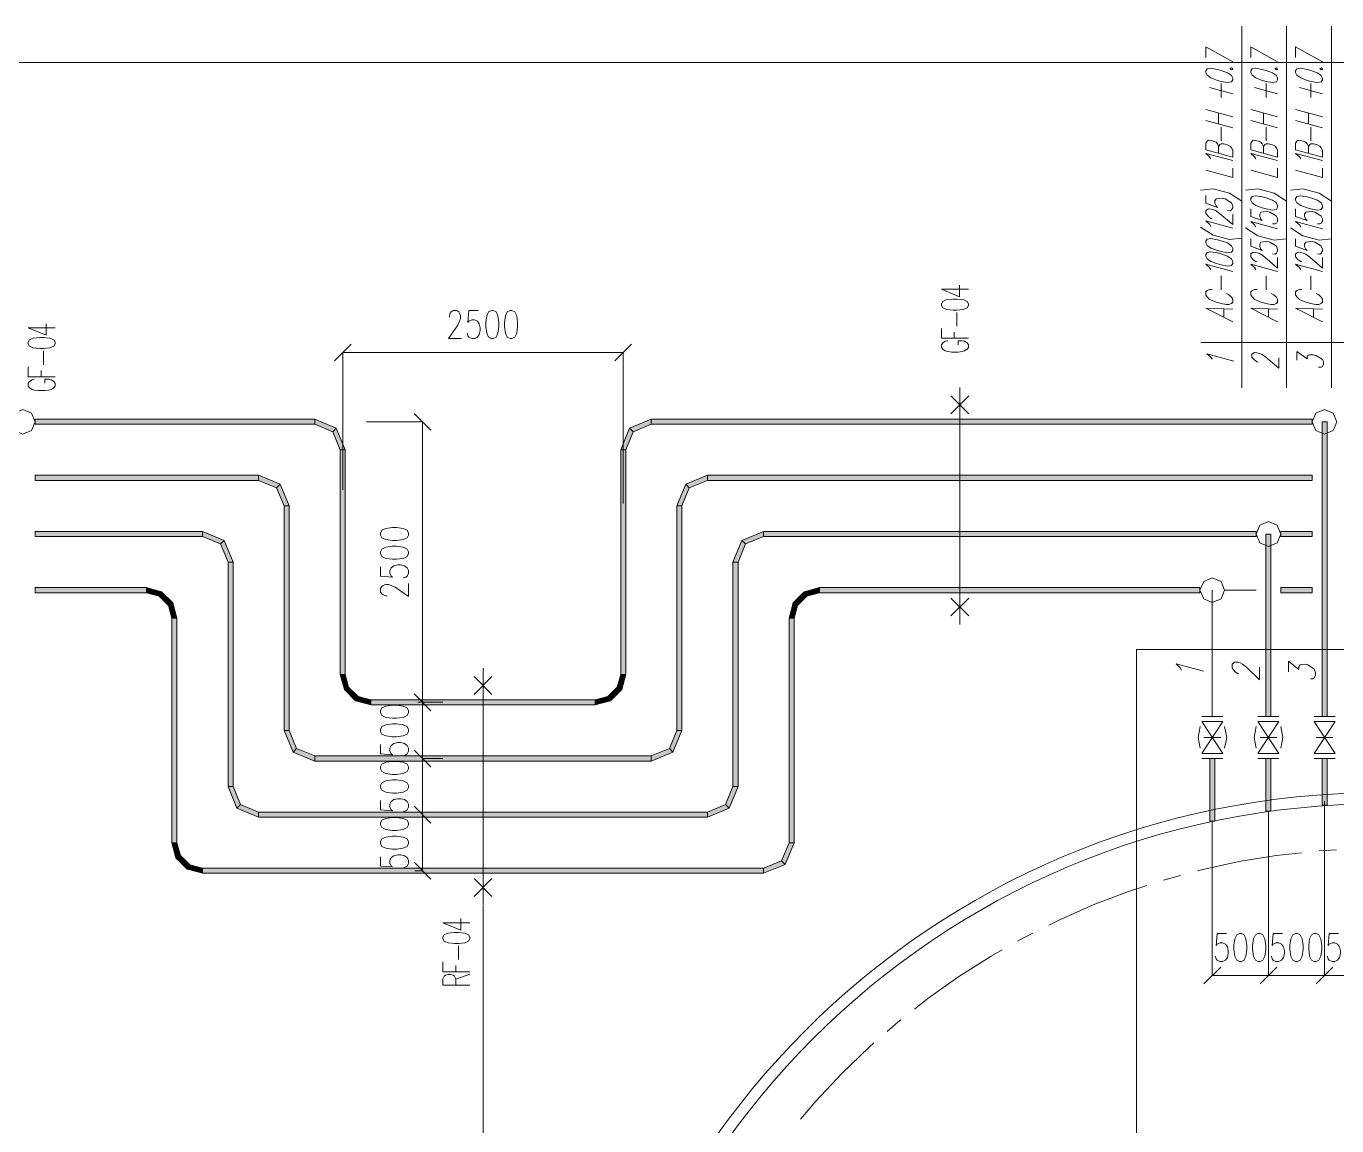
# Model space of a CAD drawing. Header units: millimetres. Extents: x 261 to 114907, y 32 to 1998430.
# Drawn here: x 53020 to 64702, y 1952578 to 1962377 of the extents above; entities that cross this region are included whole.
import ezdxf

# ---------------------------------------------------------------- set-up
doc = ezdxf.new("R2010")
doc.units = ezdxf.units.MM

msp = doc.modelspace()

# ---------------------------------------------------------------- hatches: boundary and pattern name
h = msp.add_hatch(color=0)
h.dxf.hatch_style = 2
h.paths.add_polyline_path([(53099, 1958830), (53099, 1958875), (55592, 1958875), (55592, 1958830)])
h = msp.add_hatch(color=0)
h.dxf.hatch_style = 2
h.paths.add_polyline_path([(55784, 1958795), (55592, 1958875), (55592, 1958830), (55752, 1958763)])
h = msp.add_hatch(color=0)
h.dxf.hatch_style = 2
h.paths.add_polyline_path([(55864, 1958602), (55784, 1958795), (55752, 1958763), (55819, 1958602)])
h = msp.add_hatch(color=0)
h.dxf.hatch_style = 2
h.paths.add_polyline_path([(58399, 1958795), (58320, 1958602), (58365, 1958602), (58431, 1958763)])
h = msp.add_hatch(color=0)
h.dxf.hatch_style = 2
h.paths.add_polyline_path([(58592, 1958875), (58399, 1958795), (58431, 1958763), (58592, 1958830)])
h = msp.add_hatch(color=0)
h.dxf.hatch_style = 2
h.paths.add_polyline_path([(58592, 1958830), (58592, 1958875), (64484, 1958875), (64484, 1958830)])
h = msp.add_hatch(color=0)
h.dxf.hatch_style = 2
h.paths.add_polyline_path([(64616, 1956227), (64571, 1956227), (64571, 1958852), (64616, 1958852)])
h = msp.add_hatch(color=0)
h.dxf.hatch_style = 2
h.paths.add_polyline_path([(55864, 1956601), (55819, 1956601), (55819, 1958602), (55864, 1958602)])
h = msp.add_hatch(color=0)
h.dxf.hatch_style = 2
h.paths.add_polyline_path([(58365, 1956601), (58320, 1956601), (58320, 1958602), (58365, 1958602)])
h = msp.add_hatch(color=0)
h.dxf.hatch_style = 2
h.paths.add_polyline_path([(53099, 1958329), (53099, 1958375), (55091, 1958375), (55091, 1958329)])
h = msp.add_hatch(color=0)
h.dxf.hatch_style = 2
h.paths.add_polyline_path([(55284, 1958295), (55091, 1958375), (55091, 1958329), (55252, 1958263)])
h = msp.add_hatch(color=0)
h.dxf.hatch_style = 2
h.paths.add_polyline_path([(59092, 1958375), (58900, 1958295), (58931, 1958263), (59092, 1958329)])
h = msp.add_hatch(color=0)
h.dxf.hatch_style = 2
h.paths.add_polyline_path([(59092, 1958329), (59092, 1958375), (64484, 1958375), (64484, 1958329)])
h = msp.add_hatch(color=0)
h.dxf.hatch_style = 2
h.paths.add_polyline_path([(55364, 1958102), (55284, 1958295), (55252, 1958263), (55319, 1958102)])
h = msp.add_hatch(color=0)
h.dxf.hatch_style = 2
h.paths.add_polyline_path([(58900, 1958295), (58820, 1958102), (58865, 1958102), (58931, 1958263)])
h = msp.add_hatch(color=0)
h.dxf.hatch_style = 2
h.paths.add_polyline_path([(55364, 1956102), (55319, 1956102), (55319, 1958102), (55364, 1958102)])
h = msp.add_hatch(color=0)
h.dxf.hatch_style = 2
h.paths.add_polyline_path([(58865, 1956102), (58820, 1956102), (58820, 1958102), (58865, 1958102)])
h = msp.add_hatch(color=0)
h.dxf.hatch_style = 2
h.paths.add_polyline_path([(53099, 1957830), (53099, 1957874), (54591, 1957874), (54591, 1957830)])
h = msp.add_hatch(color=0)
h.dxf.hatch_style = 2
h.paths.add_polyline_path([(54784, 1957795), (54591, 1957874), (54591, 1957830), (54752, 1957763)])
h = msp.add_hatch(color=0)
h.dxf.hatch_style = 2
h.paths.add_polyline_path([(59592, 1957874), (59400, 1957795), (59431, 1957763), (59592, 1957830)])
h = msp.add_hatch(color=0)
h.dxf.hatch_style = 2
h.paths.add_polyline_path([(59592, 1957830), (59592, 1957874), (63983, 1957874), (63983, 1957830)])
h = msp.add_hatch(color=0)
h.dxf.hatch_style = 2
h.paths.add_polyline_path([(64116, 1956227), (64071, 1956227), (64071, 1957852), (64116, 1957852)])
h = msp.add_hatch(color=0)
h.dxf.hatch_style = 2
h.paths.add_polyline_path([(64203, 1957830), (64203, 1957874), (64484, 1957874), (64484, 1957830)])
h = msp.add_hatch(color=0)
h.dxf.hatch_style = 2
h.paths.add_polyline_path([(54864, 1957602), (54784, 1957795), (54752, 1957763), (54819, 1957602)])
h = msp.add_hatch(color=0)
h.dxf.hatch_style = 2
h.paths.add_polyline_path([(59400, 1957795), (59320, 1957602), (59365, 1957602), (59431, 1957763)])
h = msp.add_hatch(color=0)
h.dxf.hatch_style = 2
h.paths.add_polyline_path([(54864, 1955601), (54819, 1955601), (54819, 1957602), (54864, 1957602)])
h = msp.add_hatch(color=0)
h.dxf.hatch_style = 2
h.paths.add_polyline_path([(59365, 1955601), (59320, 1955601), (59320, 1957602), (59365, 1957602)])
h = msp.add_hatch(color=0)
h.dxf.hatch_style = 2
h.paths.add_polyline_path([(53099, 1957329), (53099, 1957374), (54091, 1957374), (54091, 1957329)])
h = msp.add_hatch(color=0)
h.dxf.hatch_style = 2
h.paths.add_polyline_path([(54227, 1957338), (54091, 1957374), (54091, 1957329), (54205, 1957299)])
h = msp.add_hatch(color=0)
h.dxf.hatch_style = 2
h.paths.add_polyline_path([(54327, 1957238), (54227, 1957338), (54205, 1957299), (54288, 1957216)])
h = msp.add_hatch(color=0)
h.dxf.hatch_style = 2
h.paths.add_polyline_path([(59956, 1957338), (59856, 1957238), (59896, 1957216), (59979, 1957299)])
h = msp.add_hatch(color=0)
h.dxf.hatch_style = 2
h.paths.add_polyline_path([(60092, 1957374), (59956, 1957338), (59979, 1957299), (60092, 1957329)])
h = msp.add_hatch(color=0)
h.dxf.hatch_style = 2
h.paths.add_polyline_path([(60092, 1957329), (60092, 1957374), (63483, 1957374), (63483, 1957329)])
h = msp.add_hatch(color=0)
h.dxf.hatch_style = 2
h.paths.add_polyline_path([(64203, 1957329), (64203, 1957374), (64484, 1957374), (64484, 1957329)])
h = msp.add_hatch(color=0)
h.dxf.hatch_style = 2
h.paths.add_polyline_path([(54364, 1957102), (54327, 1957238), (54288, 1957216), (54319, 1957102)])
h = msp.add_hatch(color=0)
h.dxf.hatch_style = 2
h.paths.add_polyline_path([(59856, 1957238), (59820, 1957102), (59865, 1957102), (59896, 1957216)])
h = msp.add_hatch(color=0)
h.dxf.hatch_style = 2
h.paths.add_polyline_path([(54364, 1955101), (54319, 1955101), (54319, 1957102), (54364, 1957102)])
h = msp.add_hatch(color=0)
h.dxf.hatch_style = 2
h.paths.add_polyline_path([(59865, 1955101), (59820, 1955101), (59820, 1957102), (59865, 1957102)])
h = msp.add_hatch(color=0)
h.dxf.hatch_style = 2
h.paths.add_polyline_path([(55819, 1956601), (55856, 1956465), (55894, 1956488), (55864, 1956601)])
h = msp.add_hatch(color=0)
h.dxf.hatch_style = 2
h.paths.add_polyline_path([(58328, 1956465), (58365, 1956601), (58320, 1956601), (58289, 1956488)])
h = msp.add_hatch(color=0)
h.dxf.hatch_style = 2
h.paths.add_polyline_path([(55856, 1956465), (55955, 1956366), (55978, 1956405), (55894, 1956488)])
h = msp.add_hatch(color=0)
h.dxf.hatch_style = 2
h.paths.add_polyline_path([(58228, 1956366), (58328, 1956465), (58289, 1956488), (58206, 1956405)])
h = msp.add_hatch(color=0)
h.dxf.hatch_style = 2
h.paths.add_polyline_path([(55955, 1956366), (56091, 1956329), (56091, 1956374), (55978, 1956405)])
h = msp.add_hatch(color=0)
h.dxf.hatch_style = 2
h.paths.add_polyline_path([(56091, 1956329), (56091, 1956374), (58092, 1956374), (58092, 1956329)])
h = msp.add_hatch(color=0)
h.dxf.hatch_style = 2
h.paths.add_polyline_path([(58092, 1956329), (58228, 1956366), (58206, 1956405), (58092, 1956374)])
h = msp.add_hatch(color=0)
h.dxf.hatch_style = 2
h.paths.add_polyline_path([(55319, 1956102), (55399, 1955909), (55430, 1955940), (55364, 1956102)])
h = msp.add_hatch(color=0)
h.dxf.hatch_style = 2
h.paths.add_polyline_path([(58785, 1955909), (58865, 1956102), (58820, 1956102), (58753, 1955940)])
h = msp.add_hatch(color=0)
h.dxf.hatch_style = 2
h.paths.add_polyline_path([(55399, 1955909), (55592, 1955829), (55592, 1955874), (55430, 1955940)])
h = msp.add_hatch(color=0)
h.dxf.hatch_style = 2
h.paths.add_polyline_path([(55592, 1955829), (55592, 1955874), (58592, 1955874), (58592, 1955829)])
h = msp.add_hatch(color=0)
h.dxf.hatch_style = 2
h.paths.add_polyline_path([(58592, 1955829), (58785, 1955909), (58753, 1955940), (58592, 1955874)])
h = msp.add_hatch(color=0)
h.dxf.hatch_style = 2
h.paths.add_polyline_path([(63616, 1955292), (63571, 1955292), (63571, 1955851), (63616, 1955851)])
h = msp.add_hatch(color=0)
h.dxf.hatch_style = 2
h.paths.add_polyline_path([(64116, 1955381), (64071, 1955381), (64071, 1955851), (64116, 1955851)])
h = msp.add_hatch(color=0)
h.dxf.hatch_style = 2
h.paths.add_polyline_path([(64616, 1955434), (64571, 1955434), (64571, 1955851), (64616, 1955851)])
h = msp.add_hatch(color=0)
h.dxf.hatch_style = 2
h.paths.add_polyline_path([(54819, 1955601), (54899, 1955409), (54931, 1955441), (54864, 1955601)])
h = msp.add_hatch(color=0)
h.dxf.hatch_style = 2
h.paths.add_polyline_path([(59285, 1955409), (59365, 1955601), (59320, 1955601), (59253, 1955441)])
h = msp.add_hatch(color=0)
h.dxf.hatch_style = 2
h.paths.add_polyline_path([(54899, 1955409), (55091, 1955329), (55091, 1955374), (54931, 1955441)])
h = msp.add_hatch(color=0)
h.dxf.hatch_style = 2
h.paths.add_polyline_path([(59092, 1955329), (59285, 1955409), (59253, 1955441), (59092, 1955374)])
h = msp.add_hatch(color=0)
h.dxf.hatch_style = 2
h.paths.add_polyline_path([(55091, 1955329), (55091, 1955374), (59092, 1955374), (59092, 1955329)])
h = msp.add_hatch(color=0)
h.dxf.hatch_style = 2
h.paths.add_polyline_path([(54319, 1955101), (54355, 1954965), (54394, 1954988), (54364, 1955101)])
h = msp.add_hatch(color=0)
h.dxf.hatch_style = 2
h.paths.add_polyline_path([(59785, 1954908), (59865, 1955101), (59820, 1955101), (59753, 1954940)])
h = msp.add_hatch(color=0)
h.dxf.hatch_style = 2
h.paths.add_polyline_path([(54355, 1954965), (54455, 1954865), (54478, 1954904), (54394, 1954988)])
h = msp.add_hatch(color=0)
h.dxf.hatch_style = 2
h.paths.add_polyline_path([(59592, 1954829), (59785, 1954908), (59753, 1954940), (59592, 1954873)])
h = msp.add_hatch(color=0)
h.dxf.hatch_style = 2
h.paths.add_polyline_path([(54455, 1954865), (54591, 1954829), (54591, 1954873), (54478, 1954904)])
h = msp.add_hatch(color=0)
h.dxf.hatch_style = 2
h.paths.add_polyline_path([(54591, 1954829), (54591, 1954873), (59592, 1954873), (59592, 1954829)])

# ---------------------------------------------------------------- linework, layer by layer
at = {"color": 0, "lineweight": 0}
for points in [[(63855, 1959155), (63855, 1962377)], [(64255, 1959155), (64255, 1962377)], [(64655, 1959155), (64655, 1962377)], [(64655, 1959155), (64655, 1962377)], [(63535, 1962098), (63535, 1962195), (63775, 1962059)], [(63935, 1962098), (63935, 1962195), (64175, 1962059)], [(64335, 1962098), (64335, 1962195), (64575, 1962059)], [(92350, 1962053), (37837, 1962053)], [(63569, 1961831), (63775, 1961776)], [(63672, 1961742), (63672, 1961866)], [(63969, 1961831), (64175, 1961776)], [(64072, 1961742), (64072, 1961866)], [(64369, 1961831), (64575, 1961776)], [(64472, 1961742), (64472, 1961866)], [(63535, 1961635), (63775, 1961570)], [(63649, 1961506), (63649, 1961604)], [(63935, 1961635), (64175, 1961570)], [(64049, 1961506), (64049, 1961604)], [(64335, 1961635), (64575, 1961570)], [(64450, 1961506), (64450, 1961604)], [(63775, 1961473), (63535, 1961537)], [(63672, 1961356), (63672, 1961479)], [(64175, 1961473), (63935, 1961537)], [(64072, 1961356), (64072, 1961479)], [(64575, 1961473), (64335, 1961537)], [(64472, 1961356), (64472, 1961479)], [(63775, 1961210), (63535, 1961275), (63535, 1961336), (63546, 1961354), (63558, 1961361), (63581, 1961360), (63604, 1961354), (63626, 1961343), (63638, 1961330), (63649, 1961306), (63649, 1961244)], [(64175, 1961210), (63935, 1961275), (63935, 1961336), (63947, 1961354), (63958, 1961361), (63981, 1961360), (64004, 1961354), (64026, 1961343), (64038, 1961330), (64049, 1961306), (64049, 1961244)], [(64575, 1961210), (64335, 1961275), (64335, 1961336), (64347, 1961354), (64358, 1961361), (64381, 1961360), (64404, 1961354), (64427, 1961343), (64438, 1961330), (64450, 1961306), (64450, 1961244)], [(63581, 1961195), (63569, 1961214), (63535, 1961244), (63775, 1961180)], [(63649, 1961306), (63660, 1961323), (63672, 1961330), (63695, 1961330), (63729, 1961320), (63752, 1961309), (63763, 1961295), (63775, 1961272), (63775, 1961210)], [(63981, 1961195), (63969, 1961214), (63935, 1961244), (64175, 1961180)], [(64049, 1961306), (64061, 1961323), (64072, 1961330), (64095, 1961330), (64129, 1961320), (64152, 1961309), (64164, 1961295), (64175, 1961272), (64175, 1961210)], [(64381, 1961195), (64369, 1961214), (64335, 1961244), (64575, 1961180)], [(64450, 1961306), (64461, 1961323), (64472, 1961330), (64495, 1961330), (64530, 1961320), (64552, 1961309), (64564, 1961295), (64575, 1961272), (64575, 1961210)], [(63535, 1961095), (63775, 1961030), (63775, 1961112)], [(63935, 1961095), (64175, 1961030), (64175, 1961112)], [(64335, 1961095), (64575, 1961030), (64575, 1961112)], [(63855, 1960818), (63745, 1960890), (63600, 1960929), (63489, 1960916)], [(64255, 1960818), (64144, 1960890), (64000, 1960929), (63889, 1960916)], [(64655, 1960818), (64545, 1960890), (64400, 1960929), (64289, 1960916)], [(63535, 1960868), (63535, 1960801), (63638, 1960763), (63626, 1960777), (63615, 1960800), (63615, 1960821), (63626, 1960839), (63649, 1960843), (63683, 1960844), (63707, 1960838), (63741, 1960818), (63763, 1960802), (63775, 1960778), (63775, 1960758), (63763, 1960740), (63752, 1960733), (63729, 1960734)], [(63592, 1960662), (63581, 1960665), (63558, 1960682), (63535, 1960709), (63535, 1960734), (63558, 1960749), (63581, 1960748), (63604, 1960742), (63626, 1960731), (63660, 1960706), (63775, 1960609), (63775, 1960701)], [(63935, 1960750), (63935, 1960683), (64038, 1960645), (64026, 1960659), (64015, 1960682), (64015, 1960703), (64026, 1960720), (64049, 1960724), (64084, 1960725), (64106, 1960719), (64141, 1960700), (64164, 1960684), (64175, 1960660), (64175, 1960639), (64164, 1960622), (64152, 1960615), (64129, 1960615)], [(64335, 1960750), (64335, 1960683), (64438, 1960645), (64427, 1960659), (64415, 1960682), (64415, 1960703), (64427, 1960720), (64450, 1960724), (64484, 1960725), (64506, 1960719), (64541, 1960700), (64564, 1960684), (64575, 1960660), (64575, 1960639), (64564, 1960622), (64552, 1960615), (64530, 1960615)], [(63489, 1960587), (63600, 1960516), (63745, 1960477), (63855, 1960489)], [(63581, 1960593), (63569, 1960612), (63535, 1960642), (63775, 1960578)], [(63889, 1960582), (64000, 1960510), (64144, 1960472), (64255, 1960484)], [(63981, 1960588), (63969, 1960607), (63935, 1960637), (64175, 1960572)], [(64289, 1960582), (64400, 1960510), (64545, 1960472), (64655, 1960484)], [(64381, 1960588), (64369, 1960607), (64335, 1960637), (64575, 1960572)], [(63935, 1960482), (63935, 1960416), (64038, 1960378), (64026, 1960391), (64015, 1960415), (64015, 1960435), (64026, 1960453), (64049, 1960457), (64084, 1960458), (64106, 1960452), (64141, 1960432), (64164, 1960416), (64175, 1960392), (64175, 1960372), (64164, 1960354), (64152, 1960347), (64129, 1960348)], [(64335, 1960482), (64335, 1960416), (64438, 1960378), (64427, 1960391), (64415, 1960415), (64415, 1960435), (64427, 1960453), (64450, 1960457), (64484, 1960458), (64506, 1960452), (64541, 1960432), (64564, 1960416), (64575, 1960392), (64575, 1960372), (64564, 1960354), (64552, 1960347), (64530, 1960348)], [(63992, 1960277), (63981, 1960280), (63958, 1960296), (63935, 1960323), (63935, 1960349), (63958, 1960363), (63981, 1960362), (64004, 1960356), (64026, 1960345), (64061, 1960320), (64175, 1960222), (64175, 1960315)], [(64392, 1960277), (64381, 1960280), (64358, 1960296), (64335, 1960323), (64335, 1960349), (64358, 1960363), (64381, 1960362), (64404, 1960356), (64427, 1960345), (64461, 1960320), (64575, 1960222), (64575, 1960315)], [(63581, 1960208), (63569, 1960226), (63535, 1960256), (63775, 1960192)], [(63981, 1960208), (63969, 1960226), (63935, 1960256), (64175, 1960192)], [(64381, 1960208), (64369, 1960226), (64335, 1960256), (64575, 1960192)], [(63672, 1960029), (63672, 1960152)], [(64072, 1960029), (64072, 1960152)], [(64472, 1960029), (64472, 1960152)], [(61419, 1960033), (61179, 1960033), (61339, 1959967), (61339, 1960069)], [(63592, 1960030), (63569, 1960031), (63546, 1960022), (63535, 1960009), (63535, 1959983), (63546, 1959965), (63569, 1959943), (63592, 1959932), (63626, 1959918), (63683, 1959902), (63718, 1959898), (63741, 1959898), (63763, 1959907), (63775, 1959919), (63775, 1959945), (63763, 1959963), (63741, 1959985), (63718, 1959996)], [(63992, 1960030), (63969, 1960031), (63947, 1960022), (63935, 1960009), (63935, 1959983), (63947, 1959965), (63969, 1959943), (63992, 1959932), (64026, 1959918), (64084, 1959902), (64118, 1959898), (64141, 1959898), (64164, 1959907), (64175, 1959919), (64175, 1959945), (64164, 1959963), (64141, 1959985), (64118, 1959996)], [(64392, 1960030), (64369, 1960031), (64347, 1960022), (64335, 1960009), (64335, 1959983), (64347, 1959965), (64369, 1959943), (64392, 1959932), (64427, 1959918), (64484, 1959902), (64518, 1959898), (64541, 1959898), (64564, 1959907), (64575, 1959919), (64575, 1959945), (64564, 1959963), (64541, 1959985), (64518, 1959996)], [(56792, 1959784), (56792, 1959796), (56800, 1959820), (56808, 1959832), (56825, 1959844), (56858, 1959844), (56875, 1959832), (56883, 1959820), (56892, 1959796), (56892, 1959772), (56883, 1959748), (56867, 1959713), (56783, 1959594), (56900, 1959594)], [(57050, 1959844), (56967, 1959844), (56958, 1959736), (56967, 1959748), (56992, 1959761), (57017, 1959761), (57042, 1959748), (57058, 1959725), (57067, 1959689), (57067, 1959665), (57058, 1959630), (57042, 1959605), (57017, 1959594), (56992, 1959594), (56967, 1959605), (56958, 1959617), (56950, 1959641)], [(63775, 1959744), (63535, 1959865), (63775, 1959857)], [(63695, 1959786), (63695, 1959858)], [(64175, 1959744), (63935, 1959865), (64175, 1959857)], [(64095, 1959786), (64095, 1959858)], [(64575, 1959744), (64335, 1959865), (64575, 1959857)], [(64495, 1959786), (64495, 1959858)], [(53278, 1959690), (53038, 1959690), (53197, 1959624), (53197, 1959726)], [(61316, 1959704), (61316, 1959827)], [(61419, 1959596), (61179, 1959596), (61179, 1959683)], [(61293, 1959596), (61293, 1959652)], [(55916, 1959544), (55767, 1959394)], [(58267, 1959394), (58417, 1959544)], [(61236, 1959575), (61213, 1959570), (61190, 1959555), (61179, 1959539), (61179, 1959514), (61190, 1959498), (61213, 1959483), (61236, 1959478), (61270, 1959473), (61328, 1959473), (61362, 1959478), (61385, 1959483), (61408, 1959498), (61419, 1959514), (61419, 1959539), (61408, 1959555), (61385, 1959570), (61362, 1959575), (61328, 1959575), (61328, 1959539)], [(65850, 1959558), (63490, 1959558)], [(53175, 1959361), (53175, 1959485)], [(55841, 1958245), (55841, 1959471)], [(55841, 1959469), (58342, 1959469)], [(58342, 1958124), (58342, 1959471)], [(63591, 1959409), (63579, 1959428), (63545, 1959458), (63785, 1959393)], [(64002, 1959383), (63991, 1959386), (63968, 1959403), (63945, 1959429), (63945, 1959455), (63968, 1959470), (63991, 1959468), (64013, 1959462), (64037, 1959451), (64071, 1959427), (64185, 1959329), (64185, 1959422)], [(64345, 1959401), (64345, 1959478), (64437, 1959413), (64437, 1959433), (64448, 1959446), (64459, 1959448), (64494, 1959449), (64517, 1959443), (64551, 1959423), (64574, 1959407), (64585, 1959383), (64585, 1959362), (64574, 1959345), (64562, 1959338), (64540, 1959339)], [(53278, 1959253), (53038, 1959253), (53038, 1959341)], [(53152, 1959253), (53152, 1959310)], [(53094, 1959233), (53072, 1959227), (53049, 1959212), (53038, 1959196), (53038, 1959171), (53049, 1959156), (53072, 1959140), (53094, 1959135), (53129, 1959130), (53186, 1959130), (53220, 1959135), (53243, 1959140), (53266, 1959156), (53278, 1959171), (53278, 1959196), (53266, 1959212), (53243, 1959227), (53220, 1959233), (53186, 1959233), (53186, 1959196)], [(61343, 1957046), (61343, 1959158)], [(61422, 1958922), (61263, 1959082)], [(61263, 1958922), (61422, 1959082)], [(56628, 1958777), (56478, 1958927)], [(56053, 1958852), (56555, 1958852)], [(56553, 1958852), (56553, 1956352)], [(56178, 1957560), (56178, 1957477), (56285, 1957468), (56273, 1957477), (56261, 1957502), (56261, 1957527), (56273, 1957552), (56297, 1957568), (56333, 1957577), (56356, 1957577), (56392, 1957568), (56416, 1957552), (56428, 1957527), (56428, 1957502), (56416, 1957477), (56404, 1957468), (56380, 1957460)], [(56238, 1957302), (56225, 1957302), (56202, 1957310), (56190, 1957319), (56178, 1957335), (56178, 1957369), (56190, 1957385), (56202, 1957394), (56225, 1957402), (56249, 1957402), (56273, 1957394), (56309, 1957377), (56428, 1957294), (56428, 1957410)], [(61422, 1957281), (61263, 1957122)], [(61263, 1957281), (61422, 1957122)], [(63593, 1956227), (63593, 1957352)], [(63703, 1957352), (63983, 1957352)], [(62916, 1956822), (69683, 1956822)], [(62916, 1952208), (62916, 1956822)], [(63317, 1956638), (63305, 1956660), (63271, 1956695), (63513, 1956630)], [(63829, 1956607), (63817, 1956610), (63794, 1956628), (63771, 1956660), (63771, 1956692), (63794, 1956711), (63817, 1956711), (63840, 1956705), (63863, 1956692), (63897, 1956664), (64013, 1956551), (64013, 1956665)], [(64271, 1956625), (64271, 1956720), (64363, 1956645), (64363, 1956670), (64375, 1956686), (64386, 1956689), (64421, 1956693), (64444, 1956686), (64478, 1956664), (64501, 1956646), (64513, 1956617), (64513, 1956592), (64501, 1956570), (64490, 1956560), (64467, 1956560)], [(57171, 1956422), (57012, 1956581)], [(57012, 1956422), (57171, 1956581)], [(57092, 1954546), (57092, 1956657)], [(56478, 1956427), (56628, 1956277)], [(56628, 1956277), (56478, 1956427)], [(56512, 1956352), (56555, 1956352)], [(56733, 1956352), (56551, 1956352)], [(56553, 1956352), (56553, 1955851)], [(63500, 1956227), (63687, 1956227)], [(64000, 1956227), (64187, 1956227)], [(64500, 1956227), (64687, 1956227)], [(63484, 1955942), (63466, 1956039), (63484, 1956137)], [(63500, 1956181), (63687, 1956181)], [(63500, 1955896), (63687, 1956181)], [(63687, 1955896), (63500, 1956181)], [(63702, 1955942), (63721, 1956039), (63702, 1956137)], [(63985, 1955942), (63966, 1956039), (63985, 1956137)], [(64000, 1956181), (64187, 1956181)], [(64000, 1955896), (64187, 1956181)], [(64187, 1955896), (64000, 1956181)], [(64203, 1955942), (64221, 1956039), (64203, 1956137)], [(64500, 1956181), (64687, 1955896)], [(64687, 1956181), (64500, 1955896)], [(64500, 1956181), (64687, 1956181)], [(56178, 1955977), (56178, 1955893), (56285, 1955885), (56273, 1955893), (56261, 1955918), (56261, 1955943), (56273, 1955968), (56297, 1955985), (56333, 1955993), (56356, 1955993), (56392, 1955985), (56416, 1955968), (56428, 1955943), (56428, 1955918), (56416, 1955893), (56404, 1955885), (56380, 1955876)], [(63668, 1956039), (63518, 1956039)], [(64169, 1956039), (64019, 1956039)], [(64668, 1956039), (64518, 1956039)], [(56478, 1955927), (56628, 1955776)], [(56628, 1955776), (56478, 1955927)], [(63500, 1955896), (63687, 1955896)], [(64000, 1955896), (64187, 1955896)], [(64500, 1955896), (64687, 1955896)], [(56733, 1955851), (56551, 1955851)], [(56733, 1955851), (56551, 1955851)], [(56553, 1955851), (56553, 1955351)], [(63500, 1955851), (63687, 1955851)], [(64000, 1955851), (64187, 1955851)], [(64500, 1955851), (64687, 1955851)], [(56178, 1955476), (56178, 1955393), (56285, 1955385), (56273, 1955393), (56261, 1955418), (56261, 1955443), (56273, 1955468), (56297, 1955485), (56333, 1955493), (56356, 1955493), (56392, 1955485), (56416, 1955468), (56428, 1955443), (56428, 1955418), (56416, 1955393), (56404, 1955385), (56380, 1955376)], [(56478, 1955426), (56628, 1955276)], [(56628, 1955276), (56478, 1955426)], [(64593, 1955472), (64593, 1953916)], [(64593, 1955472), (64593, 1953916)], [(56549, 1955351), (56551, 1955351)], [(56549, 1955351), (56551, 1955351)], [(56553, 1955351), (56553, 1954851)], [(63593, 1955289), (63593, 1953916)], [(64094, 1955378), (64094, 1953916)], [(64094, 1955378), (64094, 1953916)], [(56178, 1954976), (56178, 1954893), (56285, 1954885), (56273, 1954893), (56261, 1954918), (56261, 1954943), (56273, 1954968), (56297, 1954985), (56333, 1954993), (56356, 1954993), (56392, 1954985), (56416, 1954968), (56428, 1954943), (56428, 1954918), (56416, 1954893), (56404, 1954885), (56380, 1954876)], [(64388, 1955012), (64163, 1954987), (63829, 1954932), (63497, 1954860), (63461, 1954850)], [(64701, 1955038), (64544, 1955028)], [(56478, 1954926), (56628, 1954776)], [(56483, 1954851), (56555, 1954851)], [(57171, 1954781), (57012, 1954621)], [(57012, 1954781), (57171, 1954621)], [(63008, 1954719), (62846, 1954666), (62530, 1954546), (62219, 1954409), (62135, 1954366)], [(63309, 1954809), (63169, 1954771), (63157, 1954767)], [(57092, 1954542), (57092, 1950488)], [(56975, 1954388), (56735, 1954388), (56895, 1954321), (56895, 1954424)], [(61994, 1954296), (61916, 1954256), (61855, 1954222)], [(63718, 1954293), (63635, 1954293), (63627, 1954186), (63635, 1954197), (63660, 1954209), (63685, 1954209), (63710, 1954197), (63727, 1954174), (63735, 1954138), (63735, 1954114), (63727, 1954078), (63710, 1954055), (63685, 1954043), (63660, 1954043), (63635, 1954055), (63627, 1954066), (63618, 1954091)], [(64219, 1954293), (64135, 1954293), (64127, 1954186), (64135, 1954197), (64160, 1954209), (64185, 1954209), (64210, 1954197), (64227, 1954174), (64235, 1954138), (64235, 1954114), (64227, 1954078), (64210, 1954055), (64185, 1954043), (64160, 1954043), (64135, 1954055), (64127, 1954066), (64119, 1954091)], [(64718, 1954293), (64635, 1954293), (64627, 1954186), (64635, 1954197), (64660, 1954209), (64685, 1954209), (64710, 1954197), (64727, 1954174), (64735, 1954138), (64735, 1954114), (64727, 1954078), (64710, 1954055), (64685, 1954043), (64660, 1954043), (64635, 1954055), (64627, 1954066), (64618, 1954091)], [(56872, 1954059), (56872, 1954182)], [(61719, 1954145), (61621, 1954089), (61334, 1953907), (61057, 1953711), (60938, 1953618)], [(56975, 1953950), (56735, 1953950), (56735, 1954038)], [(56849, 1953950), (56849, 1954007)], [(56975, 1953832), (56735, 1953832), (56735, 1953889), (56746, 1953910), (56758, 1953920), (56781, 1953925), (56804, 1953925), (56827, 1953920), (56838, 1953910), (56849, 1953889), (56849, 1953832)], [(56849, 1953884), (56975, 1953930)], [(63668, 1953993), (63518, 1953843)], [(63593, 1953918), (64094, 1953918)], [(64019, 1953843), (64169, 1953993)], [(64169, 1953993), (64019, 1953843)], [(64094, 1953918), (64593, 1953918)], [(64518, 1953843), (64668, 1953993)], [(64668, 1953993), (64518, 1953843)], [(64593, 1953918), (65094, 1953918)], [(60815, 1953521), (60790, 1953502), (60695, 1953419)], [(60577, 1953316), (60534, 1953279), (60290, 1953044), (60058, 1952796), (59923, 1952638)]]:
    msp.add_lwpolyline(points, dxfattribs=at)
for points in [[(63672, 1961886), (63638, 1961895), (63581, 1961916), (63546, 1961940), (63535, 1961964), (63535, 1961979), (63546, 1961997), (63581, 1962003), (63638, 1961993), (63672, 1961984), (63729, 1961963), (63763, 1961939), (63775, 1961915), (63775, 1961900), (63763, 1961882), (63729, 1961876)], [(63763, 1961990), (63772, 1961991), (63775, 1961995), (63772, 1962000), (63763, 1962006), (63755, 1962005), (63752, 1962001), (63755, 1961995)], [(64072, 1961886), (64038, 1961895), (63981, 1961916), (63947, 1961940), (63935, 1961964), (63935, 1961979), (63947, 1961997), (63981, 1962003), (64038, 1961993), (64072, 1961984), (64129, 1961963), (64164, 1961939), (64175, 1961915), (64175, 1961900), (64164, 1961882), (64129, 1961876)], [(64164, 1961990), (64172, 1961991), (64175, 1961995), (64172, 1962000), (64164, 1962006), (64155, 1962005), (64152, 1962001), (64155, 1961995)], [(64472, 1961886), (64438, 1961895), (64381, 1961916), (64347, 1961940), (64335, 1961964), (64335, 1961979), (64347, 1961997), (64381, 1962003), (64438, 1961993), (64472, 1961984), (64530, 1961963), (64564, 1961939), (64575, 1961915), (64575, 1961900), (64564, 1961882), (64530, 1961876)], [(64564, 1961990), (64572, 1961991), (64575, 1961995), (64572, 1962000), (64564, 1962006), (64556, 1962005), (64552, 1962001), (64556, 1961995)], [(64072, 1960749), (64038, 1960758), (63981, 1960779), (63947, 1960803), (63935, 1960827), (63935, 1960843), (63947, 1960860), (63981, 1960866), (64038, 1960856), (64072, 1960847), (64129, 1960826), (64164, 1960802), (64175, 1960778), (64175, 1960763), (64164, 1960745), (64129, 1960739)], [(64472, 1960749), (64438, 1960758), (64381, 1960779), (64347, 1960803), (64335, 1960827), (64335, 1960843), (64347, 1960860), (64381, 1960866), (64438, 1960856), (64472, 1960847), (64530, 1960826), (64564, 1960802), (64575, 1960778), (64575, 1960763), (64564, 1960745), (64530, 1960739)], [(63672, 1960369), (63638, 1960378), (63581, 1960398), (63546, 1960423), (63535, 1960447), (63535, 1960462), (63546, 1960479), (63581, 1960486), (63638, 1960475), (63672, 1960466), (63729, 1960446), (63763, 1960421), (63775, 1960397), (63775, 1960382), (63763, 1960365), (63729, 1960358)], [(63672, 1960250), (63638, 1960260), (63581, 1960280), (63546, 1960304), (63535, 1960328), (63535, 1960344), (63546, 1960361), (63581, 1960367), (63638, 1960357), (63672, 1960348), (63729, 1960328), (63763, 1960303), (63775, 1960279), (63775, 1960264), (63763, 1960246), (63729, 1960240)], [(57167, 1959844), (57142, 1959832), (57125, 1959796), (57117, 1959736), (57117, 1959701), (57125, 1959641), (57142, 1959605), (57167, 1959594), (57183, 1959594), (57208, 1959605), (57225, 1959641), (57233, 1959701), (57233, 1959736), (57225, 1959796), (57208, 1959832), (57183, 1959844)], [(57333, 1959844), (57308, 1959832), (57292, 1959796), (57283, 1959736), (57283, 1959701), (57292, 1959641), (57308, 1959605), (57333, 1959594), (57350, 1959594), (57375, 1959605), (57392, 1959641), (57400, 1959701), (57400, 1959736), (57392, 1959796), (57375, 1959832), (57350, 1959844)], [(61316, 1959848), (61282, 1959848), (61225, 1959853), (61190, 1959869), (61179, 1959889), (61179, 1959904), (61190, 1959925), (61225, 1959941), (61282, 1959946), (61316, 1959946), (61373, 1959941), (61408, 1959925), (61419, 1959904), (61419, 1959889), (61408, 1959869), (61373, 1959853)], [(53175, 1959505), (53141, 1959505), (53083, 1959511), (53049, 1959526), (53038, 1959546), (53038, 1959562), (53049, 1959583), (53083, 1959598), (53141, 1959603), (53175, 1959603), (53232, 1959598), (53266, 1959583), (53278, 1959562), (53278, 1959546), (53266, 1959526), (53232, 1959511)], [(52879, 1958852), (52911, 1958930), (52989, 1958962), (53067, 1958930), (53099, 1958852), (53067, 1958774), (52989, 1958742), (52911, 1958774)], [(64484, 1958852), (64516, 1958930), (64593, 1958962), (64671, 1958930), (64704, 1958852), (64671, 1958774), (64593, 1958742), (64516, 1958774)], [(53099, 1958830), (53099, 1958875), (55592, 1958875), (55592, 1958830)], [(55784, 1958795), (55592, 1958875), (55592, 1958830), (55752, 1958763)], [(55864, 1958602), (55784, 1958795), (55752, 1958763), (55819, 1958602)], [(58399, 1958795), (58320, 1958602), (58365, 1958602), (58431, 1958763)], [(58592, 1958875), (58399, 1958795), (58431, 1958763), (58592, 1958830)], [(58592, 1958830), (58592, 1958875), (64484, 1958875), (64484, 1958830)], [(64616, 1956227), (64571, 1956227), (64571, 1958852), (64616, 1958852)], [(55864, 1956601), (55819, 1956601), (55819, 1958602), (55864, 1958602)], [(58365, 1956601), (58320, 1956601), (58320, 1958602), (58365, 1958602)], [(53099, 1958329), (53099, 1958375), (55091, 1958375), (55091, 1958329)], [(55284, 1958295), (55091, 1958375), (55091, 1958329), (55252, 1958263)], [(59092, 1958375), (58900, 1958295), (58931, 1958263), (59092, 1958329)], [(59092, 1958329), (59092, 1958375), (64484, 1958375), (64484, 1958329)], [(55364, 1958102), (55284, 1958295), (55252, 1958263), (55319, 1958102)], [(58900, 1958295), (58820, 1958102), (58865, 1958102), (58931, 1958263)], [(55364, 1956102), (55319, 1956102), (55319, 1958102), (55364, 1958102)], [(58865, 1956102), (58820, 1956102), (58820, 1958102), (58865, 1958102)], [(53099, 1957830), (53099, 1957874), (54591, 1957874), (54591, 1957830)], [(54784, 1957795), (54591, 1957874), (54591, 1957830), (54752, 1957763)], [(56178, 1957843), (56190, 1957818), (56225, 1957802), (56285, 1957793), (56321, 1957793), (56380, 1957802), (56416, 1957818), (56428, 1957843), (56428, 1957860), (56416, 1957885), (56380, 1957902), (56321, 1957910), (56285, 1957910), (56225, 1957902), (56190, 1957885), (56178, 1957860)], [(59592, 1957874), (59400, 1957795), (59431, 1957763), (59592, 1957830)], [(59592, 1957830), (59592, 1957874), (63983, 1957874), (63983, 1957830)], [(63983, 1957852), (64016, 1957930), (64094, 1957962), (64171, 1957930), (64203, 1957852), (64171, 1957774), (64094, 1957742), (64016, 1957774)], [(64116, 1956227), (64071, 1956227), (64071, 1957852), (64116, 1957852)], [(64203, 1957830), (64203, 1957874), (64484, 1957874), (64484, 1957830)], [(54864, 1957602), (54784, 1957795), (54752, 1957763), (54819, 1957602)], [(56178, 1957677), (56190, 1957652), (56225, 1957635), (56285, 1957627), (56321, 1957627), (56380, 1957635), (56416, 1957652), (56428, 1957677), (56428, 1957693), (56416, 1957718), (56380, 1957735), (56321, 1957743), (56285, 1957743), (56225, 1957735), (56190, 1957718), (56178, 1957693)], [(59400, 1957795), (59320, 1957602), (59365, 1957602), (59431, 1957763)], [(54864, 1955601), (54819, 1955601), (54819, 1957602), (54864, 1957602)], [(59365, 1955601), (59320, 1955601), (59320, 1957602), (59365, 1957602)], [(63483, 1957352), (63516, 1957430), (63593, 1957462), (63671, 1957430), (63703, 1957352), (63671, 1957274), (63593, 1957242), (63516, 1957274)], [(53099, 1957329), (53099, 1957374), (54091, 1957374), (54091, 1957329)], [(54227, 1957338), (54091, 1957374), (54091, 1957329), (54205, 1957299)], [(54327, 1957238), (54227, 1957338), (54205, 1957299), (54288, 1957216)], [(59956, 1957338), (59856, 1957238), (59896, 1957216), (59979, 1957299)], [(60092, 1957374), (59956, 1957338), (59979, 1957299), (60092, 1957329)], [(60092, 1957329), (60092, 1957374), (63483, 1957374), (63483, 1957329)], [(64203, 1957329), (64203, 1957374), (64484, 1957374), (64484, 1957329)], [(54364, 1957102), (54327, 1957238), (54288, 1957216), (54319, 1957102)], [(59856, 1957238), (59820, 1957102), (59865, 1957102), (59896, 1957216)], [(54364, 1955101), (54319, 1955101), (54319, 1957102), (54364, 1957102)], [(59865, 1955101), (59820, 1955101), (59820, 1957102), (59865, 1957102)], [(55819, 1956601), (55856, 1956465), (55894, 1956488), (55864, 1956601)], [(58328, 1956465), (58365, 1956601), (58320, 1956601), (58289, 1956488)], [(55856, 1956465), (55955, 1956366), (55978, 1956405), (55894, 1956488)], [(58228, 1956366), (58328, 1956465), (58289, 1956488), (58206, 1956405)], [(55955, 1956366), (56091, 1956329), (56091, 1956374), (55978, 1956405)], [(56091, 1956329), (56091, 1956374), (58092, 1956374), (58092, 1956329)], [(58092, 1956329), (58228, 1956366), (58206, 1956405), (58092, 1956374)], [(56178, 1956260), (56190, 1956235), (56225, 1956218), (56285, 1956210), (56321, 1956210), (56380, 1956218), (56416, 1956235), (56428, 1956260), (56428, 1956277), (56416, 1956302), (56380, 1956318), (56321, 1956327), (56285, 1956327), (56225, 1956318), (56190, 1956302), (56178, 1956277)], [(55319, 1956102), (55399, 1955909), (55430, 1955940), (55364, 1956102)], [(56178, 1956093), (56190, 1956068), (56225, 1956052), (56285, 1956043), (56321, 1956043), (56380, 1956052), (56416, 1956068), (56428, 1956093), (56428, 1956110), (56416, 1956135), (56380, 1956152), (56321, 1956160), (56285, 1956160), (56225, 1956152), (56190, 1956135), (56178, 1956110)], [(58785, 1955909), (58865, 1956102), (58820, 1956102), (58753, 1955940)], [(55399, 1955909), (55592, 1955829), (55592, 1955874), (55430, 1955940)], [(55592, 1955829), (55592, 1955874), (58592, 1955874), (58592, 1955829)], [(58592, 1955829), (58785, 1955909), (58753, 1955940), (58592, 1955874)], [(56178, 1955760), (56190, 1955735), (56225, 1955718), (56285, 1955710), (56321, 1955710), (56380, 1955718), (56416, 1955735), (56428, 1955760), (56428, 1955776), (56416, 1955801), (56380, 1955818), (56321, 1955826), (56285, 1955826), (56225, 1955818), (56190, 1955801), (56178, 1955776)], [(63616, 1955292), (63571, 1955292), (63571, 1955851), (63616, 1955851)], [(64116, 1955381), (64071, 1955381), (64071, 1955851), (64116, 1955851)], [(64616, 1955434), (64571, 1955434), (64571, 1955851), (64616, 1955851)], [(56178, 1955593), (56190, 1955568), (56225, 1955551), (56285, 1955543), (56321, 1955543), (56380, 1955551), (56416, 1955568), (56428, 1955593), (56428, 1955610), (56416, 1955635), (56380, 1955651), (56321, 1955660), (56285, 1955660), (56225, 1955651), (56190, 1955635), (56178, 1955610)], [(54819, 1955601), (54899, 1955409), (54931, 1955441), (54864, 1955601)], [(59285, 1955409), (59365, 1955601), (59320, 1955601), (59253, 1955441)], [(54899, 1955409), (55091, 1955329), (55091, 1955374), (54931, 1955441)], [(59092, 1955329), (59285, 1955409), (59253, 1955441), (59092, 1955374)], [(55091, 1955329), (55091, 1955374), (59092, 1955374), (59092, 1955329)], [(56178, 1955260), (56190, 1955235), (56225, 1955218), (56285, 1955210), (56321, 1955210), (56380, 1955218), (56416, 1955235), (56428, 1955260), (56428, 1955276), (56416, 1955301), (56380, 1955318), (56321, 1955326), (56285, 1955326), (56225, 1955318), (56190, 1955301), (56178, 1955276)], [(54319, 1955101), (54355, 1954965), (54394, 1954988), (54364, 1955101)], [(56178, 1955093), (56190, 1955068), (56225, 1955051), (56285, 1955043), (56321, 1955043), (56380, 1955051), (56416, 1955068), (56428, 1955093), (56428, 1955110), (56416, 1955135), (56380, 1955151), (56321, 1955160), (56285, 1955160), (56225, 1955151), (56190, 1955135), (56178, 1955110)], [(59785, 1954908), (59865, 1955101), (59820, 1955101), (59753, 1954940)], [(54355, 1954965), (54455, 1954865), (54478, 1954904), (54394, 1954988)], [(59592, 1954829), (59785, 1954908), (59753, 1954940), (59592, 1954873)], [(54455, 1954865), (54591, 1954829), (54591, 1954873), (54478, 1954904)], [(54591, 1954829), (54591, 1954873), (59592, 1954873), (59592, 1954829)], [(56872, 1954203), (56838, 1954203), (56781, 1954208), (56746, 1954223), (56735, 1954244), (56735, 1954259), (56746, 1954280), (56781, 1954295), (56838, 1954300), (56872, 1954300), (56929, 1954295), (56964, 1954280), (56975, 1954259), (56975, 1954244), (56964, 1954223), (56929, 1954208)], [(63835, 1954293), (63810, 1954281), (63793, 1954245), (63785, 1954186), (63785, 1954150), (63793, 1954091), (63810, 1954055), (63835, 1954043), (63852, 1954043), (63877, 1954055), (63893, 1954091), (63902, 1954150), (63902, 1954186), (63893, 1954245), (63877, 1954281), (63852, 1954293)], [(64002, 1954293), (63977, 1954281), (63960, 1954245), (63952, 1954186), (63952, 1954150), (63960, 1954091), (63977, 1954055), (64002, 1954043), (64019, 1954043), (64044, 1954055), (64060, 1954091), (64069, 1954150), (64069, 1954186), (64060, 1954245), (64044, 1954281), (64019, 1954293)], [(64335, 1954293), (64310, 1954281), (64294, 1954245), (64285, 1954186), (64285, 1954150), (64294, 1954091), (64310, 1954055), (64335, 1954043), (64352, 1954043), (64377, 1954055), (64393, 1954091), (64402, 1954150), (64402, 1954186), (64393, 1954245), (64377, 1954281), (64352, 1954293)], [(64502, 1954293), (64477, 1954281), (64460, 1954245), (64452, 1954186), (64452, 1954150), (64460, 1954091), (64477, 1954055), (64502, 1954043), (64518, 1954043), (64543, 1954055), (64560, 1954091), (64568, 1954150), (64568, 1954186), (64560, 1954245), (64543, 1954281), (64518, 1954293)]]:
    msp.add_lwpolyline(points, close=True, dxfattribs=at)
for major_axis, ratio in [((0, 7247), 0.999257), ((0, 7147), 0.999246)]:
    msp.add_ellipse((65083, 1948300), major_axis=major_axis, ratio=ratio, start_param=0, end_param=6.283185, dxfattribs=at)

doc.saveas('drawing.dxf')
